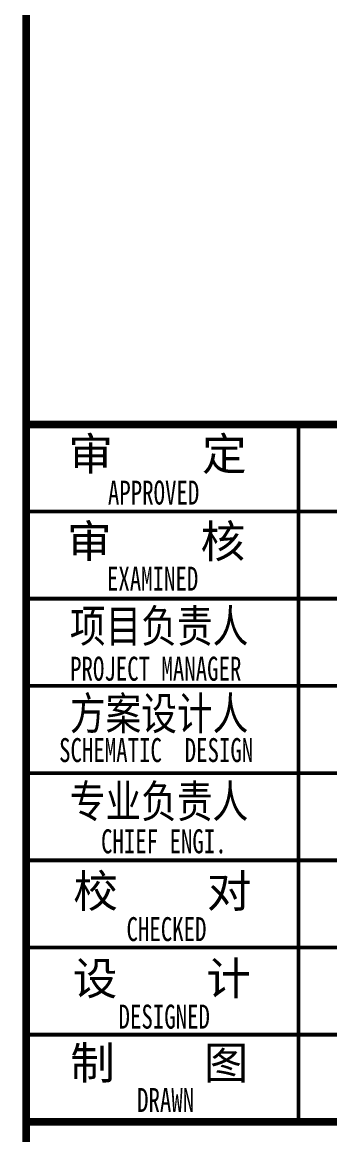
# Model space of a CAD drawing. Extents: x 27938 to 725830, y -209821 to 1628073.
# Drawn here: x 336284 to 339105, y 109680 to 119889 of the extents above; entities that cross this region are included whole.
import ezdxf
from ezdxf.enums import TextEntityAlignment as Align

# ---------------------------------------------------------------- set-up
doc = ezdxf.new("R2010")
doc.units = 0
doc.header["$LTSCALE"] = 1000
doc.header["$MEASUREMENT"] = 0
doc.layers.add('图框', color=140, linetype='Continuous')
doc.layers.add('图签文字', color=147, linetype='Continuous')
doc.styles.add('建筑图签-1', font='', dxfattribs={"width": 0.7})
doc.styles.get('建筑图签-1').set_extended_font_data('SimHei')

# ---------------------------------------------------------------- blocks, each defined once
blk = doc.blocks.new('TK')
at = {"layer": '图框'}
for points, const_width in [([(541480, 490314), (541480, 547714)], 70), ([(548480, 503514), (541480, 503514)], 70), ([(541480, 503514), (548480, 503514)], 70), ([(543979, 497114), (543980, 503514)], 35), ([(541480, 502714), (548480, 502714)], 35), ([(541480, 501914), (548480, 501914)], 35), ([(541480, 501114), (548480, 501114)], 35), ([(541480, 500314), (548480, 500314)], 35), ([(541480, 499514), (548480, 499514)], 35), ([(541480, 498714), (548480, 498714)], 35), ([(541480, 497914), (548480, 497914)], 35), ([(541480, 497114), (548480, 497114)], 70)]:
    blk.add_lwpolyline(points, dxfattribs=dict(at, const_width=const_width))
at = {"layer": '图框', "style": '建筑图签-1', "width": 0.7}
for s, p in [('APPROVED ', (542231, 502778)), ('EXAMINED  ', (542222, 501988, -1799)), ('PROJECT MANAGER', (541884, 501162, -1799)), ('SCHEMATIC  DESIGN', (541783, 500415, -1799))]:
    blk.add_text(s, height=220, dxfattribs=at).set_placement(p)
for s, p in [('CHIEF ENGI.', (542744, 499688)), ('CHECKED  ', (542873, 498882)), ('DESIGNED ', (542800, 498079)), (' DRAWN   ', (542865, 497314))]:
    blk.add_text(s, height=220, dxfattribs=at).set_placement(p, align=Align.MIDDLE)
at = {"layer": '图签文字', "color": 7, "style": '建筑图签-1'}
for s, p in [('审    定', (541868, 503093)), ('审    核', (541855, 502291)), ('校    对', (541913, 499082)), ('设    计', (541908, 498280)), ('制    图', (541885, 497505))]:
    blk.add_text(s, height=300, dxfattribs=at).set_placement(p)
at = {"layer": '图签文字', "color": 7, "style": '建筑图签-1', "width": 0.8}
for s, p in [('项目负责人', (541882, 501514)), ('方案设计人', (541882, 500712)), ('专业负责人', (541881, 499905))]:
    blk.add_text(s, height=300, dxfattribs=at).set_placement(p)

msp = doc.modelspace()

# ---------------------------------------------------------------- block references
msp.add_blockref('TK', (-205160.9, -387315.2))

doc.saveas('drawing.dxf')
